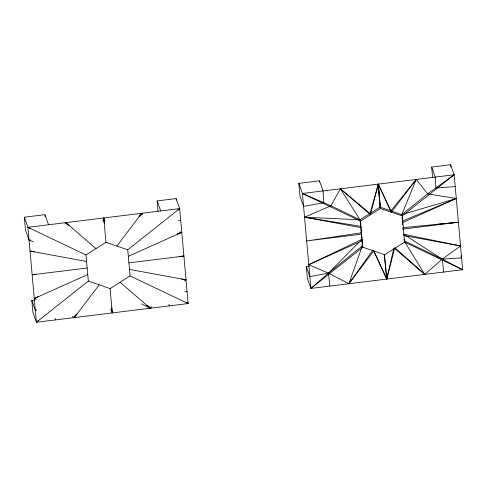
<?xml version="1.0" encoding="UTF-8"?>
<svg xmlns="http://www.w3.org/2000/svg" width="487" height="487" viewBox="0 0 487 487"><rect width="100%" height="100%" fill="white"/><g stroke="black" fill="none" stroke-linecap="round" stroke-linejoin="round"><path stroke-width="0.73" d="M393.788 248.534L386.775 279.063L373.718 250.975L348.844 283.744L328.451 273.183L308.782 264.685L361.78 239.373L362.243 240.694L308.782 264.685M403.23 214.201L401.775 214.627L380 207.127L360.027 219.777L304.545 217.208L360.611 226.309L361.08 227.636L304.545 217.208L330.929 205.794L340.358 188.792L370.479 214.779L378.296 184.116L391.353 212.204L416.227 179.441L427.677 193.863L456.289 198.501L402.828 222.486M102.794 221.597L103.786 217.963L105.058 220.684M370.479 214.779L370.017 213.452L378.296 184.116L391.353 212.204M75.357 314.736L74.334 317.591L72.362 316.568M140.566 216.1L141.723 213.288L142.636 214.438M432.596 177.457L431.665 167.071L450.633 164.734L454.164 174.76L462.65 269.713L404.575 242.082L402.244 215.954L401.775 214.627L416.227 179.441L390.891 210.877M65.124 223.947L65.848 222.638L69.288 225.536M372.811 250.263L348.844 283.744L362.358 245.905L360.094 220.501M77.013 313.92L74.334 317.591L99.208 284.822M116.85 246.051L141.723 213.288L138.923 216.831M359.132 242.057L328.451 273.183L310.907 288.42L307.376 278.394L306.317 266.523L309.233 266.164M360.721 240.444L361.78 239.373M34.723 300.01L31.807 300.369L32.866 312.24L36.397 322.266L38.096 320.793M141.48 303.876L150.203 308.234L151.901 306.761M441.691 259.644L424.713 274.388L394.592 248.407L386.775 279.063L373.566 250.336M401.775 214.627L427.677 193.863L454.164 174.76L302.421 193.473L298.86 183.349L319.484 180.811L323.045 190.928L323.806 202.714L303.578 206.378L300.01 196.255L298.86 183.349M36.397 322.266L188.14 303.559L179.654 208.606L27.911 227.319L36.397 322.266L88.317 281.072L85.986 254.951L27.911 227.319L24.35 217.202L44.974 214.657L48.536 224.775M187.635 302.123L188.14 303.559L130.072 275.928L127.734 249.801L179.654 208.606L176.124 198.58L157.155 200.918L158.086 211.303M360.027 219.777L330.929 205.794L302.421 193.473L310.907 288.42L362.827 247.226L360.496 221.104L360.027 219.777L340.358 188.792L370.017 213.452M454.164 174.76L402.244 215.954L380.469 208.454L360.496 221.104L302.421 193.473M177.828 209.927L179.654 208.606M184.196 281.139L186.022 279.818L181.578 278.905M404.794 241.083L442.257 259.151L460.532 245.972L403.528 234.223L403.997 235.55L460.532 245.972M85.986 254.951L105.959 242.301L127.734 249.801M88.317 281.072L110.092 288.578L130.072 275.928M404.575 242.082L384.602 254.731L362.827 247.226L362.358 245.905L328.451 273.183L309.848 276.555L306.317 266.523M36.312 299.408L34.279 298.531L38.351 296.583M34.279 298.531L87.739 274.54M128.318 256.332L181.779 232.348L179.575 231.989M177.578 234.113L181.779 232.348L177.42 233.638M402.359 221.159L456.289 198.501L404.685 213.769M24.35 217.202L25.501 230.101L29.068 240.225L30.511 239.963M36.823 310.128L35.338 310.402L31.807 300.369M35.892 274.236L32.154 274.796L87.155 268.014M128.903 262.864L183.897 256.083L180.178 256.442M458.407 222.236L403.413 229.018L402.944 227.691L458.407 222.236L436.078 224.404L436.279 224.964M310.907 288.42L462.65 269.713L442.257 259.151L403.528 234.223M179.405 256.527L183.897 256.083M455.223 186.631L435.895 187.939L435.195 177.098L431.665 167.071M178.486 220.629L180.72 220.477M442.257 259.151L461.591 257.842L460.83 255.693M184.853 291.841L187.081 291.689M34.522 251.785L30.036 251.055L86.57 261.482M129.487 269.396L186.022 279.818M29.068 240.225L33.347 241.716M27.911 227.319L29.951 228.196M186.168 302.537L188.14 303.559M95.976 248.626L65.848 222.638L67.456 225.171M120.082 282.253L150.203 308.234L148.62 305.647M146.824 305.252L150.203 308.234M394.689 247.585L424.713 274.388L404.904 242.045M110.677 309.464L112.272 312.916L110.092 288.578M384.444 254.281L386.775 279.063L384.213 254.159M157.155 200.918L160.692 210.944M442.336 259.869L443.681 272.05M328.53 273.901L329.876 286.082M169.013 304.466L169.172 305.897M55.208 318.498L55.366 319.929M111.773 307.656L112.272 312.916M450.633 164.734L450.834 166.956M402.037 217.531L402.165 218.986M402.493 222.614L402.682 224.787M403.011 228.415L403.139 229.87M403.985 239.306L404.113 240.755M378.296 184.116L380.469 208.454L380 207.127L378.296 184.116L380.31 208.004M319.484 180.811L319.612 182.241M176.124 198.58L176.257 200.066M105.959 242.301L103.786 217.963L104.224 223.186M45.035 215.376L45.163 216.806M361.196 232.841L306.664 240.943L361.658 234.168L361.196 232.841"/></g></svg>
